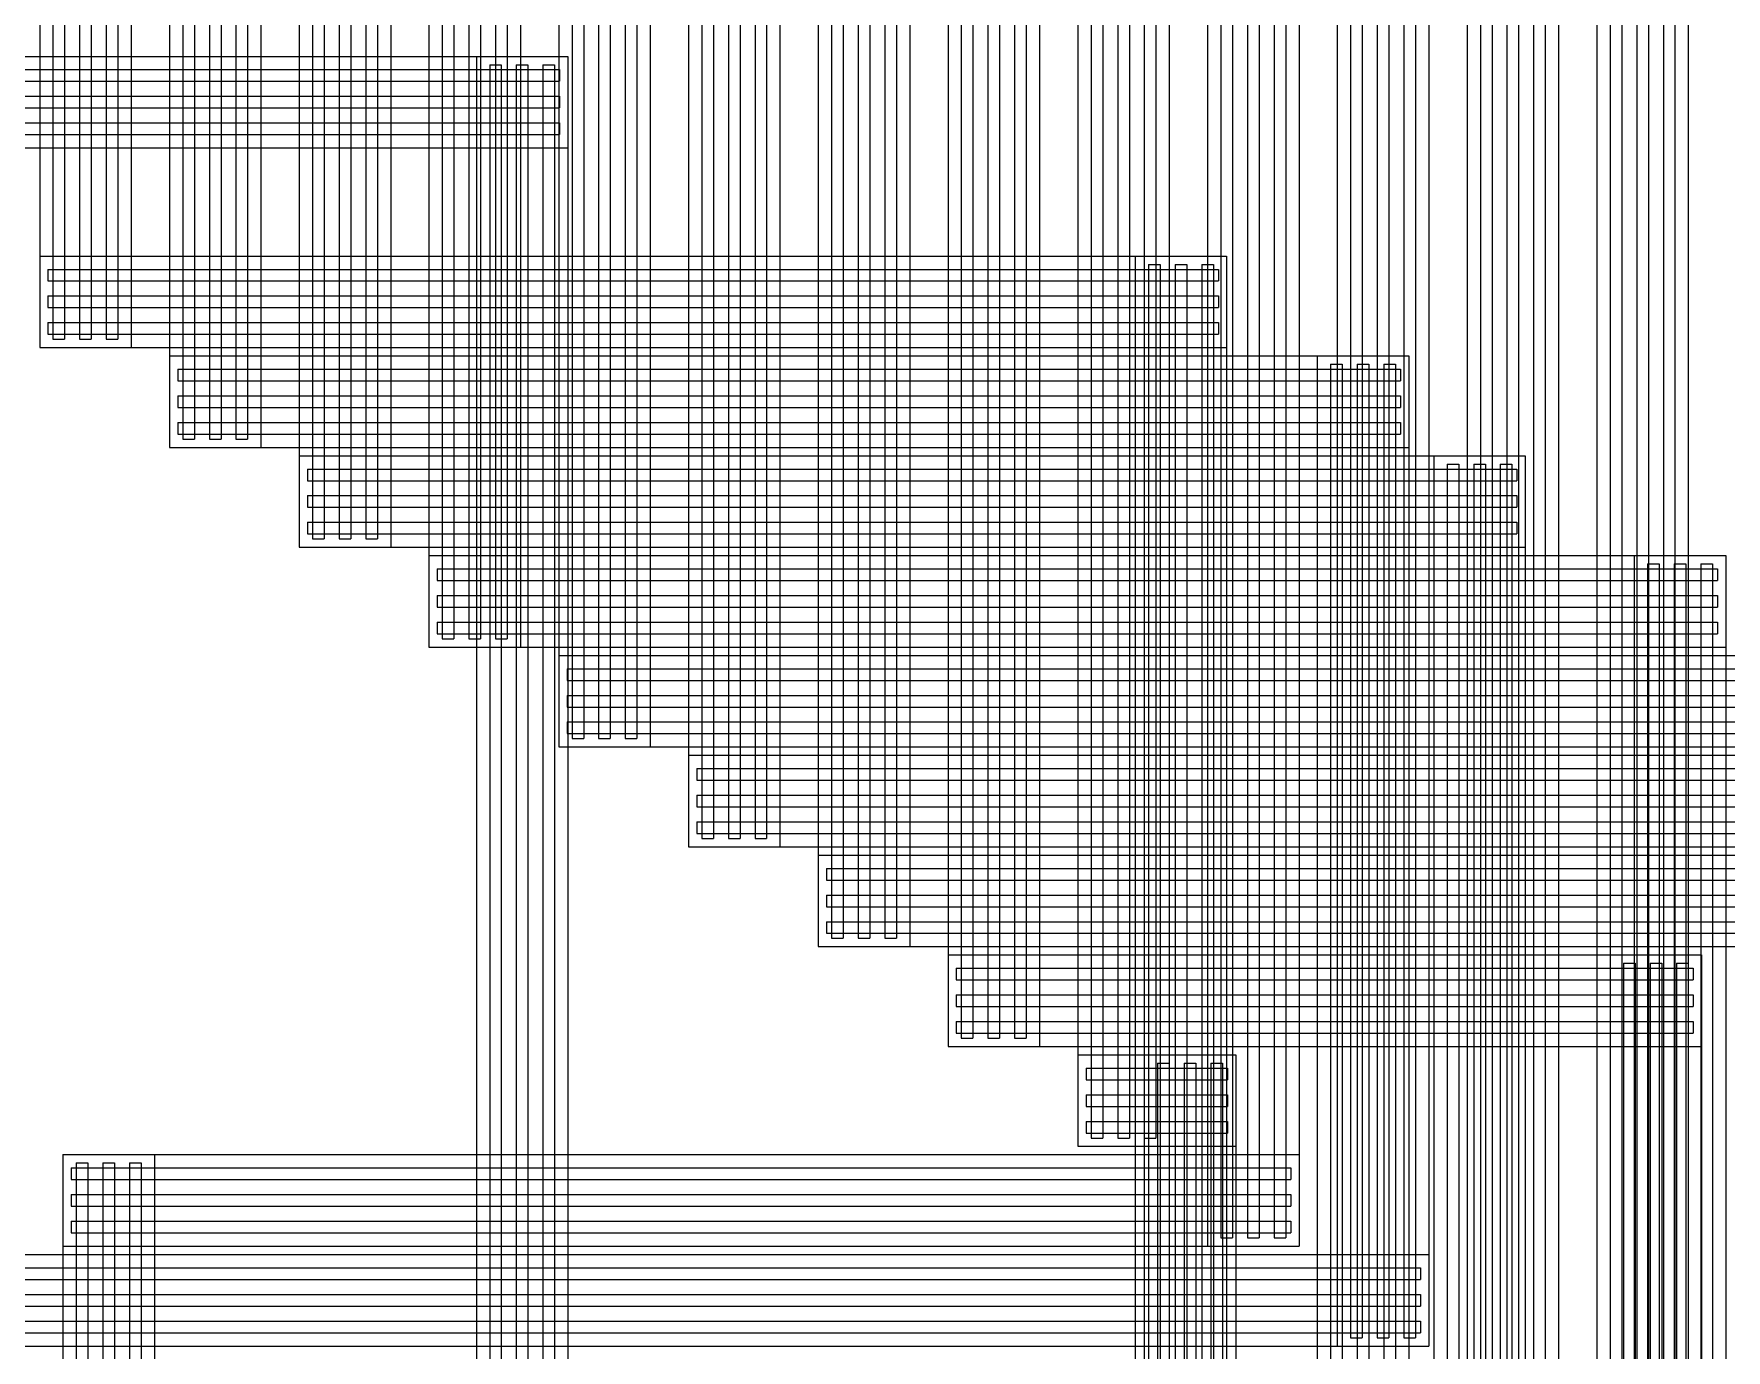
# Model space of a CAD drawing. Header units: millimetres. Extents: x -1355 to 669, y -1138 to 733.
# Drawn here: x -239.5 to -137.8, y -316.2 to -237.1 of the extents above; entities that cross this region are included whole.
import ezdxf

# ---------------------------------------------------------------- set-up
doc = ezdxf.new("R2010")
doc.units = ezdxf.units.MM
doc.layers.add('HIDDEN', color=8, linetype='Continuous')

msp = doc.modelspace()

# ---------------------------------------------------------------- linework, layer by layer
at = {"layer": 'HIDDEN'}
for points in [[(-239.15, -201.95), (-239.15, -255.95)], [(-239.15, -201.95), (-239.15, -255.95)], [(-233.65, -201.95), (-233.65, -255.95)], [(-233.65, -201.95), (-233.65, -255.95)], [(-231.35, -201.95), (-231.35, -261.95)], [(-231.35, -201.95), (-231.35, -261.95)], [(-225.85, -201.95), (-225.85, -261.95)], [(-225.85, -201.95), (-225.85, -261.95)], [(-223.55, -201.95), (-223.55, -267.95)], [(-223.55, -201.95), (-223.55, -267.95)], [(-218.05, -201.95), (-218.05, -267.95)], [(-218.05, -201.95), (-218.05, -267.95)], [(-215.75, -201.95), (-215.75, -273.95)], [(-215.75, -201.95), (-215.75, -273.95)], [(-210.25, -201.95), (-210.25, -273.95)], [(-210.25, -201.95), (-210.25, -273.95)], [(-207.95, -201.95), (-207.95, -279.95)], [(-207.95, -201.95), (-207.95, -279.95)], [(-202.45, -201.95), (-202.45, -279.95)], [(-202.45, -201.95), (-202.45, -279.95)], [(-200.15, -201.95), (-200.15, -285.95)], [(-200.15, -201.95), (-200.15, -285.95)], [(-194.65, -201.95), (-194.65, -285.95)], [(-194.65, -201.95), (-194.65, -285.95)], [(-192.35, -201.95), (-192.35, -291.95)], [(-192.35, -201.95), (-192.35, -291.95)], [(-186.85, -201.95), (-186.85, -291.95)], [(-186.85, -201.95), (-186.85, -291.95)], [(-184.55, -201.95), (-184.55, -297.95)], [(-184.55, -201.95), (-184.55, -297.95)], [(-179.05, -201.95), (-179.05, -297.95)], [(-179.05, -201.95), (-179.05, -297.95)], [(-176.75, -201.95), (-176.75, -303.95)], [(-176.75, -201.95), (-176.75, -303.95)], [(-171.25, -201.95), (-171.25, -303.95)], [(-171.25, -201.95), (-171.25, -303.95)], [(-168.95, -201.95), (-168.95, -309.95)], [(-168.95, -201.95), (-168.95, -309.95)], [(-163.45, -201.95), (-163.45, -309.95)], [(-163.45, -201.95), (-163.45, -309.95)], [(-161.15, -201.95), (-161.15, -315.95)], [(-161.15, -201.95), (-161.15, -315.95)], [(-155.65, -201.95), (-155.65, -315.95)], [(-155.65, -201.95), (-155.65, -315.95)], [(-153.35, -201.95), (-153.35, -321.95)], [(-153.35, -201.95), (-153.35, -321.95)], [(-147.85, -201.95), (-147.85, -321.95)], [(-147.85, -201.95), (-147.85, -321.95)], [(-145.55, -201.95), (-145.55, -327.95)], [(-145.55, -201.95), (-145.55, -327.95)], [(-140.05, -201.95), (-140.05, -327.95)], [(-140.05, -201.95), (-140.05, -327.95)], [(-238.35, -202.45), (-238.35, -255.45)], [(-238.35, -202.45), (-238.35, -255.45)], [(-237.65, -202.45), (-237.65, -255.45)], [(-237.65, -202.45), (-237.65, -255.45)], [(-236.75, -202.45), (-236.75, -255.45)], [(-236.75, -202.45), (-236.75, -255.45)], [(-236.05, -202.45), (-236.05, -255.45)], [(-236.05, -202.45), (-236.05, -255.45)], [(-235.15, -202.45), (-235.15, -255.45)], [(-235.15, -202.45), (-235.15, -255.45)], [(-234.45, -202.45), (-234.45, -255.45)], [(-234.45, -202.45), (-234.45, -255.45)], [(-230.55, -202.45), (-230.55, -261.45)], [(-230.55, -202.45), (-230.55, -261.45)], [(-229.85, -202.45), (-229.85, -261.45)], [(-229.85, -202.45), (-229.85, -261.45)], [(-228.95, -202.45), (-228.95, -261.45)], [(-228.95, -202.45), (-228.95, -261.45)], [(-228.25, -202.45), (-228.25, -261.45)], [(-228.25, -202.45), (-228.25, -261.45)], [(-227.35, -202.45), (-227.35, -261.45)], [(-227.35, -202.45), (-227.35, -261.45)], [(-226.65, -202.45), (-226.65, -261.45)], [(-226.65, -202.45), (-226.65, -261.45)], [(-222.75, -202.45), (-222.75, -267.45)], [(-222.75, -202.45), (-222.75, -267.45)], [(-222.05, -202.45), (-222.05, -267.45)], [(-222.05, -202.45), (-222.05, -267.45)], [(-221.15, -202.45), (-221.15, -267.45)], [(-221.15, -202.45), (-221.15, -267.45)], [(-220.45, -202.45), (-220.45, -267.45)], [(-220.45, -202.45), (-220.45, -267.45)], [(-219.55, -202.45), (-219.55, -267.45)], [(-219.55, -202.45), (-219.55, -267.45)], [(-218.85, -202.45), (-218.85, -267.45)], [(-218.85, -202.45), (-218.85, -267.45)], [(-214.95, -202.45), (-214.95, -273.45)], [(-214.95, -202.45), (-214.95, -273.45)], [(-214.25, -202.45), (-214.25, -273.45)], [(-214.25, -202.45), (-214.25, -273.45)], [(-213.35, -202.45), (-213.35, -273.45)], [(-213.35, -202.45), (-213.35, -273.45)], [(-212.65, -202.45), (-212.65, -273.45)], [(-212.65, -202.45), (-212.65, -273.45)], [(-211.75, -202.45), (-211.75, -273.45)], [(-211.75, -202.45), (-211.75, -273.45)], [(-211.05, -202.45), (-211.05, -273.45)], [(-211.05, -202.45), (-211.05, -273.45)], [(-207.15, -202.45), (-207.15, -279.45)], [(-207.15, -202.45), (-207.15, -279.45)], [(-206.45, -202.45), (-206.45, -279.45)], [(-206.45, -202.45), (-206.45, -279.45)], [(-205.55, -202.45), (-205.55, -279.45)], [(-205.55, -202.45), (-205.55, -279.45)], [(-204.85, -202.45), (-204.85, -279.45)], [(-204.85, -202.45), (-204.85, -279.45)], [(-203.95, -202.45), (-203.95, -279.45)], [(-203.95, -202.45), (-203.95, -279.45)], [(-203.25, -202.45), (-203.25, -279.45)], [(-203.25, -202.45), (-203.25, -279.45)], [(-199.35, -202.45), (-199.35, -285.45)], [(-199.35, -202.45), (-199.35, -285.45)], [(-198.65, -202.45), (-198.65, -285.45)], [(-198.65, -202.45), (-198.65, -285.45)], [(-197.75, -202.45), (-197.75, -285.45)], [(-197.75, -202.45), (-197.75, -285.45)], [(-197.05, -202.45), (-197.05, -285.45)], [(-197.05, -202.45), (-197.05, -285.45)], [(-196.15, -202.45), (-196.15, -285.45)], [(-196.15, -202.45), (-196.15, -285.45)], [(-195.45, -202.45), (-195.45, -285.45)], [(-195.45, -202.45), (-195.45, -285.45)], [(-191.55, -202.45), (-191.55, -291.45)], [(-191.55, -202.45), (-191.55, -291.45)], [(-190.85, -202.45), (-190.85, -291.45)], [(-190.85, -202.45), (-190.85, -291.45)], [(-189.95, -202.45), (-189.95, -291.45)], [(-189.95, -202.45), (-189.95, -291.45)], [(-189.25, -202.45), (-189.25, -291.45)], [(-189.25, -202.45), (-189.25, -291.45)], [(-188.35, -202.45), (-188.35, -291.45)], [(-188.35, -202.45), (-188.35, -291.45)], [(-187.65, -202.45), (-187.65, -291.45)], [(-187.65, -202.45), (-187.65, -291.45)], [(-183.75, -202.45), (-183.75, -297.45)], [(-183.75, -202.45), (-183.75, -297.45)], [(-183.05, -202.45), (-183.05, -297.45)], [(-183.05, -202.45), (-183.05, -297.45)], [(-182.15, -202.45), (-182.15, -297.45)], [(-182.15, -202.45), (-182.15, -297.45)], [(-181.45, -202.45), (-181.45, -297.45)], [(-181.45, -202.45), (-181.45, -297.45)], [(-180.55, -202.45), (-180.55, -297.45)], [(-180.55, -202.45), (-180.55, -297.45)], [(-179.85, -202.45), (-179.85, -297.45)], [(-179.85, -202.45), (-179.85, -297.45)], [(-175.95, -202.45), (-175.95, -303.45)], [(-175.95, -202.45), (-175.95, -303.45)], [(-175.25, -202.45), (-175.25, -303.45)], [(-175.25, -202.45), (-175.25, -303.45)], [(-174.35, -202.45), (-174.35, -303.45)], [(-174.35, -202.45), (-174.35, -303.45)], [(-173.65, -202.45), (-173.65, -303.45)], [(-173.65, -202.45), (-173.65, -303.45)], [(-172.75, -202.45), (-172.75, -303.45)], [(-172.75, -202.45), (-172.75, -303.45)], [(-172.05, -202.45), (-172.05, -303.45)], [(-172.05, -202.45), (-172.05, -303.45)], [(-168.15, -202.45), (-168.15, -309.45)], [(-168.15, -202.45), (-168.15, -309.45)], [(-167.45, -202.45), (-167.45, -309.45)], [(-167.45, -202.45), (-167.45, -309.45)], [(-166.55, -202.45), (-166.55, -309.45)], [(-166.55, -202.45), (-166.55, -309.45)], [(-165.85, -202.45), (-165.85, -309.45)], [(-165.85, -202.45), (-165.85, -309.45)], [(-164.95, -202.45), (-164.95, -309.45)], [(-164.95, -202.45), (-164.95, -309.45)], [(-164.25, -202.45), (-164.25, -309.45)], [(-164.25, -202.45), (-164.25, -309.45)], [(-160.35, -202.45), (-160.35, -315.45)], [(-160.35, -202.45), (-160.35, -315.45)], [(-159.65, -202.45), (-159.65, -315.45)], [(-159.65, -202.45), (-159.65, -315.45)], [(-158.75, -202.45), (-158.75, -315.45)], [(-158.75, -202.45), (-158.75, -315.45)], [(-158.05, -202.45), (-158.05, -315.45)], [(-158.05, -202.45), (-158.05, -315.45)], [(-157.15, -202.45), (-157.15, -315.45)], [(-157.15, -202.45), (-157.15, -315.45)], [(-156.45, -202.45), (-156.45, -315.45)], [(-156.45, -202.45), (-156.45, -315.45)], [(-152.55, -202.45), (-152.55, -321.45)], [(-152.55, -202.45), (-152.55, -321.45)], [(-151.85, -202.45), (-151.85, -321.45)], [(-151.85, -202.45), (-151.85, -321.45)], [(-150.95, -202.45), (-150.95, -321.45)], [(-150.95, -202.45), (-150.95, -321.45)], [(-150.25, -202.45), (-150.25, -321.45)], [(-150.25, -202.45), (-150.25, -321.45)], [(-149.35, -202.45), (-149.35, -321.45)], [(-149.35, -202.45), (-149.35, -321.45)], [(-148.65, -202.45), (-148.65, -321.45)], [(-148.65, -202.45), (-148.65, -321.45)], [(-144.75, -202.45), (-144.75, -327.45)], [(-144.75, -202.45), (-144.75, -327.45)], [(-144.05, -202.45), (-144.05, -327.45)], [(-144.05, -202.45), (-144.05, -327.45)], [(-143.15, -202.45), (-143.15, -327.45)], [(-143.15, -202.45), (-143.15, -327.45)], [(-142.45, -202.45), (-142.45, -327.45)], [(-142.45, -202.45), (-142.45, -327.45)], [(-141.55, -202.45), (-141.55, -327.45)], [(-141.55, -202.45), (-141.55, -327.45)], [(-140.85, -202.45), (-140.85, -327.45)], [(-140.85, -202.45), (-140.85, -327.45)], [(-254.75, -238.45), (-207.4, -238.45)], [(-254.75, -238.45), (-207.4, -238.45)], [(-212.9, -238.45), (-207.4, -238.45)], [(-212.9, -238.45), (-207.4, -238.45)], [(-212.9, -238.45), (-212.9, -485.95)], [(-212.9, -238.45), (-212.9, -485.95)], [(-212.1, -238.95), (-211.4, -238.95)], [(-212.1, -238.95), (-211.4, -238.95)], [(-212.1, -238.95), (-212.1, -485.45)], [(-212.1, -238.95), (-212.1, -485.45)], [(-211.4, -238.95), (-211.4, -485.45)], [(-211.4, -238.95), (-211.4, -485.45)], [(-210.5, -238.95), (-209.8, -238.95)], [(-210.5, -238.95), (-209.8, -238.95)], [(-210.5, -238.95), (-210.5, -485.45)], [(-210.5, -238.95), (-210.5, -485.45)], [(-209.8, -238.95), (-209.8, -485.45)], [(-209.8, -238.95), (-209.8, -485.45)], [(-208.9, -238.95), (-208.2, -238.95)], [(-208.9, -238.95), (-208.2, -238.95)], [(-208.9, -238.95), (-208.9, -485.45)], [(-208.9, -238.95), (-208.9, -485.45)], [(-208.2, -238.95), (-208.2, -485.45)], [(-208.2, -238.95), (-208.2, -485.45)], [(-207.4, -238.45), (-207.4, -243.95)], [(-207.4, -238.45), (-207.4, -243.95)], [(-207.4, -238.45), (-207.4, -485.95)], [(-207.4, -238.45), (-207.4, -485.95)], [(-254.25, -239.25), (-207.9, -239.25)], [(-254.25, -239.25), (-207.9, -239.25)], [(-254.25, -239.95), (-207.9, -239.95)], [(-254.25, -239.95), (-207.9, -239.95)], [(-207.9, -239.25), (-207.9, -239.95)], [(-207.9, -239.25), (-207.9, -239.95)], [(-254.25, -240.85), (-207.9, -240.85)], [(-254.25, -240.85), (-207.9, -240.85)], [(-207.9, -240.85), (-207.9, -241.55)], [(-207.9, -240.85), (-207.9, -241.55)], [(-254.25, -241.55), (-207.9, -241.55)], [(-254.25, -241.55), (-207.9, -241.55)], [(-254.25, -242.45), (-207.9, -242.45)], [(-254.25, -242.45), (-207.9, -242.45)], [(-207.9, -242.45), (-207.9, -243.15)], [(-207.9, -242.45), (-207.9, -243.15)], [(-254.75, -243.95), (-207.4, -243.95)], [(-254.75, -243.95), (-207.4, -243.95)], [(-254.25, -243.15), (-207.9, -243.15)], [(-254.25, -243.15), (-207.9, -243.15)], [(-239.15, -250.45), (-167.8, -250.45)], [(-239.15, -250.45), (-167.8, -250.45)], [(-239.15, -250.45), (-239.15, -255.95)], [(-239.15, -250.45), (-239.15, -255.95)], [(-238.65, -251.25), (-168.3, -251.25)], [(-238.65, -251.25), (-168.3, -251.25)], [(-238.65, -251.25), (-238.65, -251.95)], [(-238.65, -251.25), (-238.65, -251.95)], [(-173.3, -250.45), (-167.8, -250.45)], [(-173.3, -250.45), (-167.8, -250.45)], [(-173.3, -250.45), (-173.3, -485.95)], [(-173.3, -250.45), (-173.3, -485.95)], [(-172.5, -250.95), (-171.8, -250.95)], [(-172.5, -250.95), (-171.8, -250.95)], [(-172.5, -250.95), (-172.5, -485.45)], [(-172.5, -250.95), (-172.5, -485.45)], [(-171.8, -250.95), (-171.8, -485.45)], [(-171.8, -250.95), (-171.8, -485.45)], [(-170.9, -250.95), (-170.2, -250.95)], [(-170.9, -250.95), (-170.2, -250.95)], [(-170.9, -250.95), (-170.9, -485.45)], [(-170.9, -250.95), (-170.9, -485.45)], [(-170.2, -250.95), (-170.2, -485.45)], [(-170.2, -250.95), (-170.2, -485.45)], [(-169.3, -250.95), (-168.6, -250.95)], [(-169.3, -250.95), (-168.6, -250.95)], [(-169.3, -250.95), (-169.3, -485.45)], [(-169.3, -250.95), (-169.3, -485.45)], [(-168.6, -250.95), (-168.6, -485.45)], [(-168.6, -250.95), (-168.6, -485.45)], [(-168.3, -251.25), (-168.3, -251.95)], [(-168.3, -251.25), (-168.3, -251.95)], [(-167.8, -250.45), (-167.8, -255.95)], [(-167.8, -250.45), (-167.8, -255.95)], [(-167.8, -250.45), (-167.8, -485.95)], [(-167.8, -250.45), (-167.8, -485.95)], [(-238.65, -251.95), (-168.3, -251.95)], [(-238.65, -251.95), (-168.3, -251.95)], [(-238.65, -252.85), (-168.3, -252.85)], [(-238.65, -252.85), (-168.3, -252.85)], [(-238.65, -252.85), (-238.65, -253.55)], [(-238.65, -252.85), (-238.65, -253.55)], [(-168.3, -252.85), (-168.3, -253.55)], [(-168.3, -252.85), (-168.3, -253.55)], [(-238.65, -253.55), (-168.3, -253.55)], [(-238.65, -253.55), (-168.3, -253.55)], [(-238.65, -254.45), (-168.3, -254.45)], [(-238.65, -254.45), (-168.3, -254.45)], [(-238.65, -254.45), (-238.65, -255.15)], [(-238.65, -254.45), (-238.65, -255.15)], [(-238.65, -255.15), (-168.3, -255.15)], [(-238.65, -255.15), (-168.3, -255.15)], [(-168.3, -254.45), (-168.3, -255.15)], [(-168.3, -254.45), (-168.3, -255.15)], [(-239.15, -255.95), (-233.65, -255.95)], [(-239.15, -255.95), (-233.65, -255.95)], [(-239.15, -255.95), (-167.8, -255.95)], [(-239.15, -255.95), (-167.8, -255.95)], [(-238.35, -255.45), (-237.65, -255.45)], [(-238.35, -255.45), (-237.65, -255.45)], [(-236.75, -255.45), (-236.05, -255.45)], [(-236.75, -255.45), (-236.05, -255.45)], [(-235.15, -255.45), (-234.45, -255.45)], [(-235.15, -255.45), (-234.45, -255.45)], [(-231.35, -256.45), (-156.85, -256.45)], [(-231.35, -256.45), (-156.85, -256.45)], [(-231.35, -256.45), (-231.35, -261.95)], [(-231.35, -256.45), (-231.35, -261.95)], [(-230.85, -257.25), (-157.35, -257.25)], [(-230.85, -257.25), (-157.35, -257.25)], [(-230.85, -257.25), (-230.85, -257.95)], [(-230.85, -257.25), (-230.85, -257.95)], [(-162.35, -256.45), (-156.85, -256.45)], [(-162.35, -256.45), (-156.85, -256.45)], [(-162.35, -256.45), (-162.35, -485.95)], [(-162.35, -256.45), (-162.35, -485.95)], [(-161.55, -256.95), (-160.85, -256.95)], [(-161.55, -256.95), (-160.85, -256.95)], [(-161.55, -256.95), (-161.55, -485.45)], [(-161.55, -256.95), (-161.55, -485.45)], [(-160.85, -256.95), (-160.85, -485.45)], [(-160.85, -256.95), (-160.85, -485.45)], [(-159.95, -256.95), (-159.25, -256.95)], [(-159.95, -256.95), (-159.25, -256.95)], [(-159.95, -256.95), (-159.95, -485.45)], [(-159.95, -256.95), (-159.95, -485.45)], [(-159.25, -256.95), (-159.25, -485.45)], [(-159.25, -256.95), (-159.25, -485.45)], [(-158.35, -256.95), (-157.65, -256.95)], [(-158.35, -256.95), (-157.65, -256.95)], [(-158.35, -256.95), (-158.35, -485.45)], [(-158.35, -256.95), (-158.35, -485.45)], [(-157.65, -256.95), (-157.65, -485.45)], [(-157.65, -256.95), (-157.65, -485.45)], [(-157.35, -257.25), (-157.35, -257.95)], [(-157.35, -257.25), (-157.35, -257.95)], [(-156.85, -256.45), (-156.85, -261.95)], [(-156.85, -256.45), (-156.85, -261.95)], [(-156.85, -256.45), (-156.85, -485.95)], [(-156.85, -256.45), (-156.85, -485.95)], [(-230.85, -257.95), (-157.35, -257.95)], [(-230.85, -257.95), (-157.35, -257.95)], [(-230.85, -258.85), (-157.35, -258.85)], [(-230.85, -258.85), (-157.35, -258.85)], [(-230.85, -258.85), (-230.85, -259.55)], [(-230.85, -258.85), (-230.85, -259.55)], [(-157.35, -258.85), (-157.35, -259.55)], [(-157.35, -258.85), (-157.35, -259.55)], [(-230.85, -259.55), (-157.35, -259.55)], [(-230.85, -259.55), (-157.35, -259.55)], [(-230.85, -260.45), (-157.35, -260.45)], [(-230.85, -260.45), (-157.35, -260.45)], [(-230.85, -260.45), (-230.85, -261.15)], [(-230.85, -260.45), (-230.85, -261.15)], [(-230.85, -261.15), (-157.35, -261.15)], [(-230.85, -261.15), (-157.35, -261.15)], [(-157.35, -260.45), (-157.35, -261.15)], [(-157.35, -260.45), (-157.35, -261.15)], [(-231.35, -261.95), (-225.85, -261.95)], [(-231.35, -261.95), (-225.85, -261.95)], [(-231.35, -261.95), (-156.85, -261.95)], [(-231.35, -261.95), (-156.85, -261.95)], [(-230.55, -261.45), (-229.85, -261.45)], [(-230.55, -261.45), (-229.85, -261.45)], [(-228.95, -261.45), (-228.25, -261.45)], [(-228.95, -261.45), (-228.25, -261.45)], [(-227.35, -261.45), (-226.65, -261.45)], [(-227.35, -261.45), (-226.65, -261.45)], [(-223.55, -262.45), (-149.85, -262.45)], [(-223.55, -262.45), (-149.85, -262.45)], [(-223.55, -262.45), (-223.55, -267.95)], [(-223.55, -262.45), (-223.55, -267.95)], [(-155.35, -262.45), (-149.85, -262.45)], [(-155.35, -262.45), (-149.85, -262.45)], [(-155.35, -262.45), (-155.35, -492.95)], [(-155.35, -262.45), (-155.35, -492.95)], [(-149.85, -262.45), (-149.85, -267.95)], [(-149.85, -262.45), (-149.85, -267.95)], [(-149.85, -262.45), (-149.85, -492.95)], [(-149.85, -262.45), (-149.85, -492.95)], [(-223.05, -263.25), (-150.35, -263.25)], [(-223.05, -263.25), (-150.35, -263.25)], [(-223.05, -263.25), (-223.05, -263.95)], [(-223.05, -263.25), (-223.05, -263.95)], [(-154.55, -262.95), (-153.85, -262.95)], [(-154.55, -262.95), (-153.85, -262.95)], [(-154.55, -262.95), (-154.55, -492.45)], [(-154.55, -262.95), (-154.55, -492.45)], [(-153.85, -262.95), (-153.85, -492.45)], [(-153.85, -262.95), (-153.85, -492.45)], [(-152.95, -262.95), (-152.25, -262.95)], [(-152.95, -262.95), (-152.25, -262.95)], [(-152.95, -262.95), (-152.95, -492.45)], [(-152.95, -262.95), (-152.95, -492.45)], [(-152.25, -262.95), (-152.25, -492.45)], [(-152.25, -262.95), (-152.25, -492.45)], [(-151.35, -262.95), (-150.65, -262.95)], [(-151.35, -262.95), (-150.65, -262.95)], [(-151.35, -262.95), (-151.35, -492.45)], [(-151.35, -262.95), (-151.35, -492.45)], [(-150.65, -262.95), (-150.65, -492.45)], [(-150.65, -262.95), (-150.65, -492.45)], [(-150.35, -263.25), (-150.35, -263.95)], [(-150.35, -263.25), (-150.35, -263.95)], [(-223.05, -263.95), (-150.35, -263.95)], [(-223.05, -263.95), (-150.35, -263.95)], [(-223.05, -264.85), (-150.35, -264.85)], [(-223.05, -264.85), (-150.35, -264.85)], [(-223.05, -264.85), (-223.05, -265.55)], [(-223.05, -264.85), (-223.05, -265.55)], [(-150.35, -264.85), (-150.35, -265.55)], [(-150.35, -264.85), (-150.35, -265.55)], [(-223.05, -265.55), (-150.35, -265.55)], [(-223.05, -265.55), (-150.35, -265.55)], [(-223.05, -266.45), (-150.35, -266.45)], [(-223.05, -266.45), (-150.35, -266.45)], [(-223.05, -266.45), (-223.05, -267.15)], [(-223.05, -266.45), (-223.05, -267.15)], [(-150.35, -266.45), (-150.35, -267.15)], [(-150.35, -266.45), (-150.35, -267.15)], [(-223.05, -267.15), (-150.35, -267.15)], [(-223.05, -267.15), (-150.35, -267.15)], [(-222.75, -267.45), (-222.05, -267.45)], [(-222.75, -267.45), (-222.05, -267.45)], [(-221.15, -267.45), (-220.45, -267.45)], [(-221.15, -267.45), (-220.45, -267.45)], [(-219.55, -267.45), (-218.85, -267.45)], [(-219.55, -267.45), (-218.85, -267.45)], [(-223.55, -267.95), (-218.05, -267.95)], [(-223.55, -267.95), (-218.05, -267.95)], [(-223.55, -267.95), (-149.85, -267.95)], [(-223.55, -267.95), (-149.85, -267.95)], [(-215.75, -268.45), (-137.8, -268.45)], [(-215.75, -268.45), (-137.8, -268.45)], [(-215.75, -268.45), (-215.75, -273.95)], [(-215.75, -268.45), (-215.75, -273.95)], [(-143.3, -268.45), (-137.8, -268.45)], [(-143.3, -268.45), (-137.8, -268.45)], [(-143.3, -268.45), (-143.3, -485.95)], [(-143.3, -268.45), (-143.3, -485.95)], [(-137.8, -268.45), (-137.8, -273.95)], [(-137.8, -268.45), (-137.8, -273.95)], [(-137.8, -268.45), (-137.8, -485.95)], [(-137.8, -268.45), (-137.8, -485.95)], [(-215.25, -269.25), (-138.3, -269.25)], [(-215.25, -269.25), (-138.3, -269.25)], [(-215.25, -269.25), (-215.25, -269.95)], [(-215.25, -269.25), (-215.25, -269.95)], [(-142.5, -268.95), (-141.8, -268.95)], [(-142.5, -268.95), (-141.8, -268.95)], [(-142.5, -268.95), (-142.5, -485.45)], [(-142.5, -268.95), (-142.5, -485.45)], [(-141.8, -268.95), (-141.8, -485.45)], [(-141.8, -268.95), (-141.8, -485.45)], [(-140.9, -268.95), (-140.2, -268.95)], [(-140.9, -268.95), (-140.2, -268.95)], [(-140.9, -268.95), (-140.9, -485.45)], [(-140.9, -268.95), (-140.9, -485.45)], [(-140.2, -268.95), (-140.2, -485.45)], [(-140.2, -268.95), (-140.2, -485.45)], [(-139.3, -268.95), (-138.6, -268.95)], [(-139.3, -268.95), (-138.6, -268.95)], [(-139.3, -268.95), (-139.3, -485.45)], [(-139.3, -268.95), (-139.3, -485.45)], [(-138.6, -268.95), (-138.6, -485.45)], [(-138.6, -268.95), (-138.6, -485.45)], [(-138.3, -269.25), (-138.3, -269.95)], [(-138.3, -269.25), (-138.3, -269.95)], [(-215.25, -269.95), (-138.3, -269.95)], [(-215.25, -269.95), (-138.3, -269.95)], [(-215.25, -270.85), (-138.3, -270.85)], [(-215.25, -270.85), (-138.3, -270.85)], [(-215.25, -270.85), (-215.25, -271.55)], [(-215.25, -270.85), (-215.25, -271.55)], [(-215.25, -271.55), (-138.3, -271.55)], [(-215.25, -271.55), (-138.3, -271.55)], [(-138.3, -270.85), (-138.3, -271.55)], [(-138.3, -270.85), (-138.3, -271.55)], [(-215.25, -272.45), (-138.3, -272.45)], [(-215.25, -272.45), (-138.3, -272.45)], [(-215.25, -272.45), (-215.25, -273.15)], [(-215.25, -272.45), (-215.25, -273.15)], [(-138.3, -272.45), (-138.3, -273.15)], [(-138.3, -272.45), (-138.3, -273.15)], [(-215.25, -273.15), (-138.3, -273.15)], [(-215.25, -273.15), (-138.3, -273.15)], [(-214.95, -273.45), (-214.25, -273.45)], [(-214.95, -273.45), (-214.25, -273.45)], [(-213.35, -273.45), (-212.65, -273.45)], [(-213.35, -273.45), (-212.65, -273.45)], [(-211.75, -273.45), (-211.05, -273.45)], [(-211.75, -273.45), (-211.05, -273.45)], [(-215.75, -273.95), (-210.25, -273.95)], [(-215.75, -273.95), (-210.25, -273.95)], [(-215.75, -273.95), (-137.8, -273.95)], [(-215.75, -273.95), (-137.8, -273.95)], [(-207.95, -274.45), (-122.65, -274.45)], [(-207.95, -274.45), (-122.65, -274.45)], [(-207.95, -274.45), (-207.95, -279.95)], [(-207.95, -274.45), (-207.95, -279.95)], [(-207.45, -275.25), (-123.15, -275.25)], [(-207.45, -275.25), (-123.15, -275.25)], [(-207.45, -275.25), (-207.45, -275.95)], [(-207.45, -275.25), (-207.45, -275.95)], [(-207.45, -275.95), (-123.15, -275.95)], [(-207.45, -275.95), (-123.15, -275.95)], [(-207.45, -276.85), (-123.15, -276.85)], [(-207.45, -276.85), (-123.15, -276.85)], [(-207.45, -276.85), (-207.45, -277.55)], [(-207.45, -276.85), (-207.45, -277.55)], [(-207.45, -277.55), (-123.15, -277.55)], [(-207.45, -277.55), (-123.15, -277.55)], [(-207.45, -278.45), (-123.15, -278.45)], [(-207.45, -278.45), (-123.15, -278.45)], [(-207.45, -278.45), (-207.45, -279.15)], [(-207.45, -278.45), (-207.45, -279.15)], [(-207.45, -279.15), (-123.15, -279.15)], [(-207.45, -279.15), (-123.15, -279.15)], [(-207.15, -279.45), (-206.45, -279.45)], [(-207.15, -279.45), (-206.45, -279.45)], [(-205.55, -279.45), (-204.85, -279.45)], [(-205.55, -279.45), (-204.85, -279.45)], [(-203.95, -279.45), (-203.25, -279.45)], [(-203.95, -279.45), (-203.25, -279.45)], [(-207.95, -279.95), (-202.45, -279.95)], [(-207.95, -279.95), (-202.45, -279.95)], [(-207.95, -279.95), (-122.65, -279.95)], [(-207.95, -279.95), (-122.65, -279.95)], [(-200.15, -280.45), (-115.45, -280.45)], [(-200.15, -280.45), (-115.45, -280.45)], [(-200.15, -280.45), (-200.15, -285.95)], [(-200.15, -280.45), (-200.15, -285.95)], [(-199.65, -281.25), (-115.95, -281.25)], [(-199.65, -281.25), (-115.95, -281.25)], [(-199.65, -281.25), (-199.65, -281.95)], [(-199.65, -281.25), (-199.65, -281.95)], [(-199.65, -281.95), (-115.95, -281.95)], [(-199.65, -281.95), (-115.95, -281.95)], [(-199.65, -282.85), (-115.95, -282.85)], [(-199.65, -282.85), (-115.95, -282.85)], [(-199.65, -282.85), (-199.65, -283.55)], [(-199.65, -282.85), (-199.65, -283.55)], [(-199.65, -283.55), (-115.95, -283.55)], [(-199.65, -283.55), (-115.95, -283.55)], [(-199.65, -284.45), (-115.95, -284.45)], [(-199.65, -284.45), (-115.95, -284.45)], [(-199.65, -284.45), (-199.65, -285.15)], [(-199.65, -284.45), (-199.65, -285.15)], [(-199.65, -285.15), (-115.95, -285.15)], [(-199.65, -285.15), (-115.95, -285.15)], [(-199.35, -285.45), (-198.65, -285.45)], [(-199.35, -285.45), (-198.65, -285.45)], [(-197.75, -285.45), (-197.05, -285.45)], [(-197.75, -285.45), (-197.05, -285.45)], [(-196.15, -285.45), (-195.45, -285.45)], [(-196.15, -285.45), (-195.45, -285.45)], [(-200.15, -285.95), (-194.65, -285.95)], [(-200.15, -285.95), (-194.65, -285.95)], [(-200.15, -285.95), (-115.45, -285.95)], [(-200.15, -285.95), (-115.45, -285.95)], [(-192.35, -286.45), (-42.25, -286.45)], [(-192.35, -286.45), (-42.25, -286.45)], [(-192.35, -286.45), (-192.35, -291.95)], [(-192.35, -286.45), (-192.35, -291.95)], [(-191.85, -287.25), (-42.75, -287.25)], [(-191.85, -287.25), (-42.75, -287.25)], [(-191.85, -287.25), (-191.85, -287.95)], [(-191.85, -287.25), (-191.85, -287.95)], [(-191.85, -287.95), (-42.75, -287.95)], [(-191.85, -287.95), (-42.75, -287.95)], [(-191.85, -288.85), (-42.75, -288.85)], [(-191.85, -288.85), (-42.75, -288.85)], [(-191.85, -288.85), (-191.85, -289.55)], [(-191.85, -288.85), (-191.85, -289.55)], [(-191.85, -289.55), (-42.75, -289.55)], [(-191.85, -289.55), (-42.75, -289.55)], [(-191.85, -290.45), (-42.75, -290.45)], [(-191.85, -290.45), (-42.75, -290.45)], [(-191.85, -290.45), (-191.85, -291.15)], [(-191.85, -290.45), (-191.85, -291.15)], [(-192.35, -291.95), (-186.85, -291.95)], [(-192.35, -291.95), (-186.85, -291.95)], [(-192.35, -291.95), (-42.25, -291.95)], [(-192.35, -291.95), (-42.25, -291.95)], [(-191.85, -291.15), (-42.75, -291.15)], [(-191.85, -291.15), (-42.75, -291.15)], [(-191.55, -291.45), (-190.85, -291.45)], [(-191.55, -291.45), (-190.85, -291.45)], [(-189.95, -291.45), (-189.25, -291.45)], [(-189.95, -291.45), (-189.25, -291.45)], [(-188.35, -291.45), (-187.65, -291.45)], [(-188.35, -291.45), (-187.65, -291.45)], [(-184.55, -292.45), (-139.25, -292.45)], [(-184.55, -292.45), (-139.25, -292.45)], [(-184.55, -292.45), (-184.55, -297.95)], [(-184.55, -292.45), (-184.55, -297.95)], [(-144.75, -292.45), (-139.25, -292.45)], [(-144.75, -292.45), (-139.25, -292.45)], [(-144.75, -292.45), (-144.75, -389.8)], [(-144.75, -292.45), (-144.75, -389.8)], [(-143.95, -292.95), (-143.25, -292.95)], [(-143.95, -292.95), (-143.25, -292.95)], [(-143.95, -292.95), (-143.95, -389.3)], [(-143.95, -292.95), (-143.95, -389.3)], [(-143.25, -292.95), (-143.25, -389.3)], [(-143.25, -292.95), (-143.25, -389.3)], [(-142.35, -292.95), (-141.65, -292.95)], [(-142.35, -292.95), (-141.65, -292.95)], [(-142.35, -292.95), (-142.35, -389.3)], [(-142.35, -292.95), (-142.35, -389.3)], [(-141.65, -292.95), (-141.65, -389.3)], [(-141.65, -292.95), (-141.65, -389.3)], [(-140.75, -292.95), (-140.05, -292.95)], [(-140.75, -292.95), (-140.05, -292.95)], [(-140.75, -292.95), (-140.75, -389.3)], [(-140.75, -292.95), (-140.75, -389.3)], [(-140.05, -292.95), (-140.05, -389.3)], [(-140.05, -292.95), (-140.05, -389.3)], [(-139.25, -292.45), (-139.25, -297.95)], [(-139.25, -292.45), (-139.25, -297.95)], [(-139.25, -292.45), (-139.25, -389.8)], [(-139.25, -292.45), (-139.25, -389.8)], [(-184.05, -293.25), (-139.75, -293.25)], [(-184.05, -293.25), (-139.75, -293.25)], [(-184.05, -293.25), (-184.05, -293.95)], [(-184.05, -293.25), (-184.05, -293.95)], [(-184.05, -293.95), (-139.75, -293.95)], [(-184.05, -293.95), (-139.75, -293.95)], [(-139.75, -293.25), (-139.75, -293.95)], [(-139.75, -293.25), (-139.75, -293.95)], [(-184.05, -294.85), (-139.75, -294.85)], [(-184.05, -294.85), (-139.75, -294.85)], [(-184.05, -294.85), (-184.05, -295.55)], [(-184.05, -294.85), (-184.05, -295.55)], [(-139.75, -294.85), (-139.75, -295.55)], [(-139.75, -294.85), (-139.75, -295.55)], [(-184.05, -295.55), (-139.75, -295.55)], [(-184.05, -295.55), (-139.75, -295.55)], [(-184.05, -296.45), (-139.75, -296.45)], [(-184.05, -296.45), (-139.75, -296.45)], [(-184.05, -296.45), (-184.05, -297.15)], [(-184.05, -296.45), (-184.05, -297.15)], [(-139.75, -296.45), (-139.75, -297.15)], [(-139.75, -296.45), (-139.75, -297.15)], [(-184.55, -297.95), (-179.05, -297.95)], [(-184.55, -297.95), (-179.05, -297.95)], [(-184.55, -297.95), (-139.25, -297.95)], [(-184.55, -297.95), (-139.25, -297.95)], [(-184.05, -297.15), (-139.75, -297.15)], [(-184.05, -297.15), (-139.75, -297.15)], [(-183.75, -297.45), (-183.05, -297.45)], [(-183.75, -297.45), (-183.05, -297.45)], [(-182.15, -297.45), (-181.45, -297.45)], [(-182.15, -297.45), (-181.45, -297.45)], [(-180.55, -297.45), (-179.85, -297.45)], [(-180.55, -297.45), (-179.85, -297.45)], [(-176.75, -298.45), (-167.25, -298.45)], [(-176.75, -298.45), (-167.25, -298.45)], [(-176.75, -298.45), (-176.75, -303.95)], [(-176.75, -298.45), (-176.75, -303.95)], [(-172.75, -298.45), (-167.25, -298.45)], [(-172.75, -298.45), (-167.25, -298.45)], [(-172.75, -298.45), (-172.75, -395.8)], [(-172.75, -298.45), (-172.75, -395.8)], [(-171.95, -298.95), (-171.25, -298.95)], [(-171.95, -298.95), (-171.25, -298.95)], [(-171.95, -298.95), (-171.95, -395.3)], [(-171.95, -298.95), (-171.95, -395.3)], [(-171.25, -298.95), (-171.25, -395.3)], [(-171.25, -298.95), (-171.25, -395.3)], [(-170.35, -298.95), (-169.65, -298.95)], [(-170.35, -298.95), (-169.65, -298.95)], [(-170.35, -298.95), (-170.35, -395.3)], [(-170.35, -298.95), (-170.35, -395.3)], [(-169.65, -298.95), (-169.65, -395.3)], [(-169.65, -298.95), (-169.65, -395.3)], [(-168.75, -298.95), (-168.05, -298.95)], [(-168.75, -298.95), (-168.05, -298.95)], [(-168.75, -298.95), (-168.75, -395.3)], [(-168.75, -298.95), (-168.75, -395.3)], [(-168.05, -298.95), (-168.05, -395.3)], [(-168.05, -298.95), (-168.05, -395.3)], [(-167.25, -298.45), (-167.25, -303.95)], [(-167.25, -298.45), (-167.25, -303.95)], [(-167.25, -298.45), (-167.25, -395.8)], [(-167.25, -298.45), (-167.25, -395.8)], [(-176.25, -299.25), (-167.75, -299.25)], [(-176.25, -299.25), (-167.75, -299.25)], [(-176.25, -299.25), (-176.25, -299.95)], [(-176.25, -299.25), (-176.25, -299.95)], [(-176.25, -299.95), (-167.75, -299.95)], [(-176.25, -299.95), (-167.75, -299.95)], [(-167.75, -299.25), (-167.75, -299.95)], [(-167.75, -299.25), (-167.75, -299.95)], [(-176.25, -300.85), (-167.75, -300.85)], [(-176.25, -300.85), (-167.75, -300.85)], [(-176.25, -300.85), (-176.25, -301.55)], [(-176.25, -300.85), (-176.25, -301.55)], [(-167.75, -300.85), (-167.75, -301.55)], [(-167.75, -300.85), (-167.75, -301.55)], [(-176.25, -301.55), (-167.75, -301.55)], [(-176.25, -301.55), (-167.75, -301.55)], [(-176.25, -302.45), (-167.75, -302.45)], [(-176.25, -302.45), (-167.75, -302.45)], [(-176.25, -302.45), (-176.25, -303.15)], [(-176.25, -302.45), (-176.25, -303.15)], [(-167.75, -302.45), (-167.75, -303.15)], [(-167.75, -302.45), (-167.75, -303.15)], [(-176.75, -303.95), (-171.25, -303.95)], [(-176.75, -303.95), (-171.25, -303.95)], [(-176.75, -303.95), (-167.25, -303.95)], [(-176.75, -303.95), (-167.25, -303.95)], [(-176.25, -303.15), (-167.75, -303.15)], [(-176.25, -303.15), (-167.75, -303.15)], [(-175.95, -303.45), (-175.25, -303.45)], [(-175.95, -303.45), (-175.25, -303.45)], [(-174.35, -303.45), (-173.65, -303.45)], [(-174.35, -303.45), (-173.65, -303.45)], [(-172.75, -303.45), (-172.05, -303.45)], [(-172.75, -303.45), (-172.05, -303.45)], [(-237.75, -304.45), (-163.45, -304.45)], [(-237.75, -304.45), (-163.45, -304.45)], [(-237.75, -304.45), (-237.75, -309.95)], [(-237.75, -304.45), (-237.75, -309.95)], [(-237.75, -304.45), (-232.25, -304.45)], [(-237.75, -304.45), (-232.25, -304.45)], [(-237.75, -304.45), (-237.75, -406.8)], [(-237.75, -304.45), (-237.75, -406.8)], [(-236.95, -304.95), (-236.25, -304.95)], [(-236.95, -304.95), (-236.25, -304.95)], [(-236.95, -304.95), (-236.95, -406.3)], [(-236.95, -304.95), (-236.95, -406.3)], [(-236.25, -304.95), (-236.25, -406.3)], [(-236.25, -304.95), (-236.25, -406.3)], [(-235.35, -304.95), (-234.65, -304.95)], [(-235.35, -304.95), (-234.65, -304.95)], [(-235.35, -304.95), (-235.35, -406.3)], [(-235.35, -304.95), (-235.35, -406.3)], [(-234.65, -304.95), (-234.65, -406.3)], [(-234.65, -304.95), (-234.65, -406.3)], [(-233.75, -304.95), (-233.05, -304.95)], [(-233.75, -304.95), (-233.05, -304.95)], [(-233.75, -304.95), (-233.75, -406.3)], [(-233.75, -304.95), (-233.75, -406.3)], [(-233.05, -304.95), (-233.05, -406.3)], [(-233.05, -304.95), (-233.05, -406.3)], [(-232.25, -304.45), (-232.25, -406.8)], [(-232.25, -304.45), (-232.25, -406.8)], [(-163.45, -304.45), (-163.45, -309.95)], [(-163.45, -304.45), (-163.45, -309.95)], [(-237.25, -305.25), (-163.95, -305.25)], [(-237.25, -305.25), (-163.95, -305.25)], [(-237.25, -305.25), (-237.25, -305.95)], [(-237.25, -305.25), (-237.25, -305.95)], [(-237.25, -305.95), (-163.95, -305.95)], [(-237.25, -305.95), (-163.95, -305.95)], [(-163.95, -305.25), (-163.95, -305.95)], [(-163.95, -305.25), (-163.95, -305.95)], [(-237.25, -306.85), (-163.95, -306.85)], [(-237.25, -306.85), (-163.95, -306.85)], [(-237.25, -306.85), (-237.25, -307.55)], [(-237.25, -306.85), (-237.25, -307.55)], [(-163.95, -306.85), (-163.95, -307.55)], [(-163.95, -306.85), (-163.95, -307.55)], [(-237.25, -307.55), (-163.95, -307.55)], [(-237.25, -307.55), (-163.95, -307.55)], [(-237.25, -308.45), (-163.95, -308.45)], [(-237.25, -308.45), (-163.95, -308.45)], [(-237.25, -308.45), (-237.25, -309.15)], [(-237.25, -308.45), (-237.25, -309.15)], [(-237.25, -309.15), (-163.95, -309.15)], [(-237.25, -309.15), (-163.95, -309.15)], [(-163.95, -308.45), (-163.95, -309.15)], [(-163.95, -308.45), (-163.95, -309.15)], [(-237.75, -309.95), (-163.45, -309.95)], [(-237.75, -309.95), (-163.45, -309.95)], [(-168.95, -309.95), (-163.45, -309.95)], [(-168.95, -309.95), (-163.45, -309.95)], [(-168.15, -309.45), (-167.45, -309.45)], [(-168.15, -309.45), (-167.45, -309.45)], [(-166.55, -309.45), (-165.85, -309.45)], [(-166.55, -309.45), (-165.85, -309.45)], [(-164.95, -309.45), (-164.25, -309.45)], [(-164.95, -309.45), (-164.25, -309.45)], [(-424.43, -310.45), (-155.65, -310.45)], [(-424.43, -310.45), (-155.65, -310.45)], [(-423.93, -311.25), (-156.15, -311.25)], [(-423.93, -311.25), (-156.15, -311.25)], [(-156.15, -311.25), (-156.15, -311.95)], [(-156.15, -311.25), (-156.15, -311.95)], [(-155.65, -310.45), (-155.65, -315.95)], [(-155.65, -310.45), (-155.65, -315.95)], [(-423.93, -311.95), (-156.15, -311.95)], [(-423.93, -311.95), (-156.15, -311.95)], [(-423.93, -312.85), (-156.15, -312.85)], [(-423.93, -312.85), (-156.15, -312.85)], [(-156.15, -312.85), (-156.15, -313.55)], [(-156.15, -312.85), (-156.15, -313.55)], [(-423.93, -313.55), (-156.15, -313.55)], [(-423.93, -313.55), (-156.15, -313.55)], [(-423.93, -314.45), (-156.15, -314.45)], [(-423.93, -314.45), (-156.15, -314.45)], [(-423.93, -315.15), (-156.15, -315.15)], [(-423.93, -315.15), (-156.15, -315.15)], [(-156.15, -314.45), (-156.15, -315.15)], [(-156.15, -314.45), (-156.15, -315.15)], [(-424.43, -315.95), (-155.65, -315.95)], [(-424.43, -315.95), (-155.65, -315.95)], [(-161.15, -315.95), (-155.65, -315.95)], [(-161.15, -315.95), (-155.65, -315.95)], [(-160.35, -315.45), (-159.65, -315.45)], [(-160.35, -315.45), (-159.65, -315.45)], [(-158.75, -315.45), (-158.05, -315.45)], [(-158.75, -315.45), (-158.05, -315.45)], [(-157.15, -315.45), (-156.45, -315.45)], [(-157.15, -315.45), (-156.45, -315.45)]]:
    msp.add_lwpolyline(points, dxfattribs=at)

doc.saveas('drawing.dxf')
